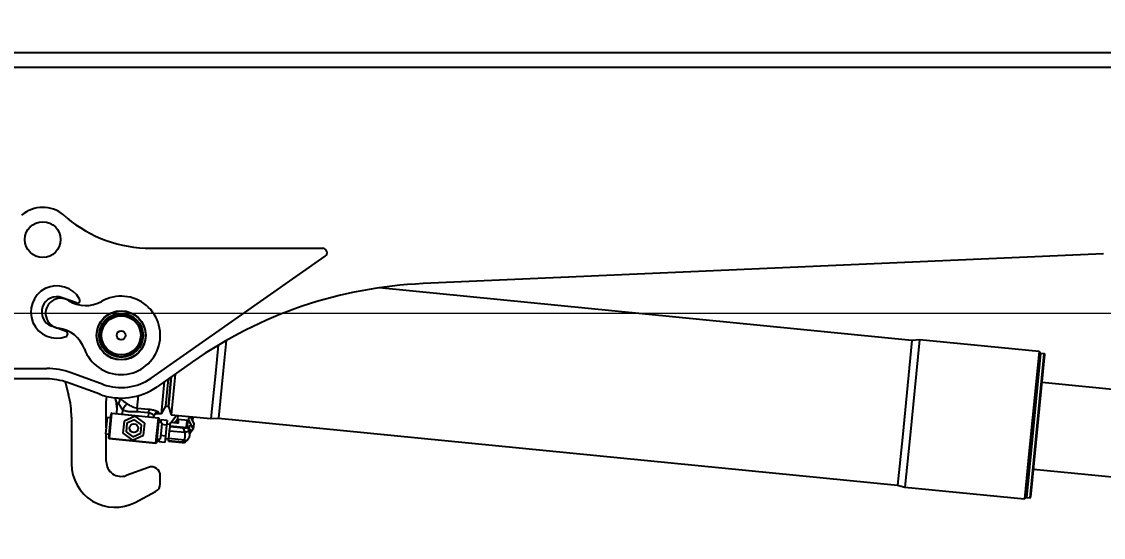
# Model space of a CAD drawing. Header units: millimetres. Extents: x 0 to 415, y 0 to 292.
# Drawn here: x 125.3 to 187.4, y 181.8 to 211.4 of the extents above; entities that cross this region are included whole.
import ezdxf

# ---------------------------------------------------------------- set-up
doc = ezdxf.new("R2010")
doc.units = ezdxf.units.MM
doc.styles.add('SLDTEXTSTYLE0', font='TXT', dxfattribs={"width": 0.75})
doc.dimstyles.new('SLDDIMSTYLE0', dxfattribs={"dimtxt": 3.5, "dimasz": 3.302, "dimexe": 0, "dimexo": 0.0625, "dimgap": 0.875, "dimtad": 1, "dimlfac": 20, "dimrnd": 1e-09, "dimzin": 4, "dimdsep": 46, "dimtxsty": 'SLDTEXTSTYLE0', "dimsah": 1, "dimcen": 0.09, "dimadec": 0, "dimazin": 1, "dimtfac": 1, "dimtofl": 0, "dimtmove": 0, "dimatfit": 3, "dimfxl": 1, "dimfrac": 2, "dimtolj": 1, "dimtzin": 12, "dimarcsym": 0})
doc.dimstyles.new('SLDDIMSTYLE1', dxfattribs={"dimtxt": 3.5, "dimasz": 3.302, "dimexe": 0, "dimexo": 0.0625, "dimgap": 0.875, "dimtad": 1, "dimlfac": 20, "dimrnd": 1e-09, "dimzin": 12, "dimdsep": 46, "dimtxsty": 'SLDTEXTSTYLE0', "dimsah": 1, "dimcen": 0.09, "dimadec": 0, "dimazin": 3, "dimtfac": 1, "dimtmove": 0, "dimatfit": 0, "dimfxl": 1, "dimfrac": 2, "dimtolj": 1, "dimtzin": 12, "dimarcsym": 0})

# ---------------------------------------------------------------- blocks, each defined once
blk = doc.blocks.new('_D_2')
at = {"color": 7, "linetype": 'Continuous', "lineweight": 0}
for p, q in [((93.516, 192.111), (93.516, 232.007)), ((213.516, 195.609), (213.516, 232.007)), ((213.516, 231.007), (93.516, 231.007))]:
    blk.add_line(p, q, dxfattribs=at)
at = {"color": 7, "linetype": 'Continuous', "lineweight": 18}
for points in [[(93.516, 231.007), (96.818, 230.499), (96.818, 231.515)], [(213.516, 231.007), (210.214, 231.515), (210.214, 230.499)]]:
    blk.add_solid(points, dxfattribs=at)
at = {"color": 7, "linetype": 'Continuous', "lineweight": 18, "insert": (147.831, 235.519), "char_height": 3.5, "attachment_point": 1, "style": 'SLDTEXTSTYLE0'}
blk.add_mtext('2400.00', dxfattribs=at)
blk = doc.blocks.new('_D_3')
at = {"color": 7, "linetype": 'Continuous', "lineweight": 0}
for p, q in [((82.192, 194.609), (82.192, 206.979)), ((212.516, 194.609), (81.192, 194.609)), ((82.192, 194.609), (82.192, 191.111)), ((92.516, 191.111), (81.192, 191.111)), ((82.192, 191.111), (82.192, 184.761))]:
    blk.add_line(p, q, dxfattribs=at)
at = {"color": 7, "linetype": 'Continuous', "lineweight": 18}
for points in [[(82.192, 194.609), (82.7, 197.911), (81.684, 197.911)], [(82.192, 191.111), (81.684, 187.809), (82.7, 187.809)]]:
    blk.add_solid(points, dxfattribs=at)
at = {"color": 7, "linetype": 'Continuous', "lineweight": 18, "insert": (77.68, 195.342), "char_height": 3.5, "attachment_point": 1, "rotation": 90, "style": 'SLDTEXTSTYLE0'}
blk.add_mtext('69.97', dxfattribs=at)

msp = doc.modelspace()

# ---------------------------------------------------------------- linework, layer by layer
at = {"color": 7, "linetype": 'Continuous', "lineweight": 25}
for p, q in [((105.45412, 209.61069), (210.01817, 209.60917)), ((104.66084, 208.7607), (210.95741, 208.75915)), ((127.89876, 200.11487), (127.70509, 200.27739)), ((132.71965, 198.36013), (142.59409, 198.35999)), ((132.73652, 190.90267), (142.73747, 197.9052)), ((187.42541, 198.03554), (148.36071, 196.33051)), ((176.43187, 193.07225), (145.83977, 196.09212)), ((128.45241, 195.22437), (127.62684, 195.52487)), ((127.85385, 193.57991), (127.02828, 193.88041)), ((136.58683, 192.79064), (136.44595, 191.36348)), ((137.04048, 193.05643), (136.87176, 191.34722)), ((176.43187, 193.07225), (175.88146, 187.49642)), ((176.86253, 193.1051), (176.30223, 187.4291)), ((176.86253, 193.1051), (176.43187, 193.07225)), ((183.72916, 192.42727), (176.86253, 193.1051)), ((183.72916, 192.42727), (183.16886, 186.75127)), ((183.81885, 192.31793), (183.27173, 186.77548)), ((183.43107, 188.18604), (183.83875, 192.31596)), ((183.62015, 188.16737), (184.02783, 192.2973)), ((183.65996, 188.16344), (184.06371, 192.25356)), ((183.81885, 192.31793), (183.72916, 192.42727)), ((184.02783, 192.2973), (183.83875, 192.31596)), ((118.20168, 191.46034), (126.74166, 191.46022)), ((135.11172, 191.8333), (133.08066, 190.41118)), ((136.44595, 191.36348), (136.17124, 188.58059)), ((136.87176, 191.34722), (136.6019, 188.61344)), ((126.74165, 190.86022), (118.20167, 190.86034)), ((129.98973, 190.54109), (128.14394, 191.21294)), ((133.57826, 189.28874), (133.73424, 190.8688)), ((133.89616, 190.98218), (133.72754, 189.274)), ((133.72754, 189.274), (133.89616, 190.98218)), ((134.12267, 191.14078), (133.89215, 188.80557)), ((127.7951, 190.6979), (127.99541, 189.9503)), ((129.78451, 189.97728), (127.93872, 190.64912)), ((133.32523, 188.86153), (133.50772, 190.7102)), ((222.12537, 186.87852), (183.90555, 190.65135)), ((130.16575, 188.05698), (130.16578, 189.5256)), ((130.92206, 189.76997), (130.93643, 189.75514)), ((130.93643, 189.75514), (130.93701, 189.76102)), ((131.94626, 189.18804), (132.01675, 189.9021)), ((130.30693, 187.45122), (130.44692, 188.86932)), ((130.47179, 188.86687), (130.33181, 187.44876)), ((130.47425, 188.89175), (130.44692, 188.86932)), ((130.47179, 188.86687), (130.44692, 188.86932)), ((130.47425, 188.89175), (130.47179, 188.86687)), ((133.15873, 188.60163), (130.47179, 188.86687)), ((130.47425, 188.89175), (133.16119, 188.62651)), ((130.76885, 189.21237), (130.75888, 188.86365)), ((131.09591, 189.08159), (131.07135, 188.8328)), ((132.58551, 188.90244), (131.92451, 188.96769)), ((131.94626, 189.18804), (132.60726, 189.12279)), ((132.58551, 188.90244), (132.56409, 188.68545)), ((133.15101, 188.87873), (133.32523, 188.86153)), ((133.32523, 188.86153), (133.57826, 189.28874)), ((133.57826, 189.28874), (133.72754, 189.274)), ((133.72754, 189.274), (133.89215, 188.80557)), ((128.16576, 188.65621), (128.16572, 185.9852)), ((130.13123, 187.70721), (130.22455, 188.65262)), ((130.42358, 188.63297), (130.22455, 188.65262)), ((131.1822, 188.42887), (131.11414, 187.7394)), ((131.81333, 188.71466), (131.1822, 188.42887)), ((131.34643, 188.31113), (131.29822, 187.82276)), ((131.79348, 188.51357), (131.34643, 188.31113)), ((132.19232, 188.22763), (131.79348, 188.51357)), ((132.3764, 188.31099), (131.81333, 188.71466)), ((132.30834, 187.62152), (132.3764, 188.31099)), ((132.89005, 188.73404), (132.87656, 188.6546)), ((133.01875, 187.18352), (133.15873, 188.60163)), ((133.18361, 188.59917), (133.04363, 187.18106)), ((133.16119, 188.62651), (133.15873, 188.60163)), ((133.18361, 188.59917), (133.15873, 188.60163)), ((133.35932, 188.34317), (133.16028, 188.36282)), ((133.18361, 188.59917), (133.16119, 188.62651)), ((133.29822, 188.46225), (133.17133, 188.47478)), ((133.29805, 188.46051), (133.28717, 188.3503)), ((133.30265, 188.5072), (133.29805, 188.46051)), ((133.65096, 188.47282), (133.30265, 188.5072)), ((133.35932, 188.34317), (133.31265, 187.87047)), ((133.65096, 188.47282), (133.6246, 188.20572)), ((133.83832, 188.23309), (133.62933, 188.25372)), ((133.82987, 188.14751), (133.8503, 188.35448)), ((133.8503, 188.35448), (133.85076, 188.35914)), ((134.30205, 188.30988), (133.8503, 188.35448)), ((134.23943, 188.32077), (133.85076, 188.35914)), ((133.89215, 188.80557), (136.17124, 188.58059)), ((133.92156, 188.41552), (133.91536, 188.35276)), ((133.92156, 188.41552), (134.20365, 188.77482)), ((134.08302, 188.33621), (134.25436, 188.55444)), ((134.23565, 188.32115), (134.26207, 188.34621)), ((134.24983, 188.33003), (134.24917, 188.32196)), ((134.27541, 188.76773), (134.25436, 188.55444)), ((134.25436, 188.55444), (134.88637, 188.49205)), ((134.26207, 188.34621), (134.27344, 188.46139)), ((134.30205, 188.30988), (134.31882, 188.47977)), ((134.77855, 188.12752), (134.80855, 188.43143)), ((134.81946, 188.10062), (134.84946, 188.40453)), ((134.90742, 188.70534), (134.88637, 188.49205)), ((134.88637, 188.49205), (135.15341, 187.9648)), ((134.97919, 188.69826), (135.18558, 188.29074)), ((135.12692, 188.40657), (135.15401, 188.681)), ((135.18558, 188.29074), (135.15341, 187.9648)), ((136.17124, 188.58059), (136.6019, 188.61344)), ((136.6019, 188.61344), (175.6116, 184.76264)), ((130.13123, 187.70721), (130.33026, 187.68757)), ((130.16573, 186.11017), (130.16575, 187.70381)), ((131.11414, 187.7394), (131.67721, 187.33572)), ((131.29822, 187.82276), (131.69706, 187.53682)), ((131.67721, 187.33572), (132.30834, 187.62152)), ((131.69706, 187.53682), (132.14411, 187.73926)), ((132.14411, 187.73926), (132.19232, 188.22763)), ((133.31265, 187.87047), (133.26599, 187.39777)), ((133.6246, 188.20572), (133.34844, 188.23298)), ((133.6246, 188.20572), (133.56244, 187.57611)), ((133.75964, 187.43602), (133.80175, 187.86265)), ((133.80175, 187.86265), (133.82583, 188.10663)), ((134.69255, 187.77472), (133.80175, 187.86265)), ((133.82583, 188.10663), (133.82987, 188.14751)), ((134.59471, 188.03073), (133.82583, 188.10663)), ((134.59874, 188.07161), (133.82987, 188.14751)), ((134.59471, 188.03073), (134.59874, 188.07161)), ((134.69255, 187.77472), (134.59471, 188.03073)), ((134.81946, 188.10062), (134.9173, 187.8446)), ((134.9173, 187.8446), (134.95239, 188.20004)), ((134.95777, 187.61252), (134.9941, 187.98053)), ((135.15341, 187.9648), (134.96941, 187.73044)), ((183.02339, 184.05611), (183.43107, 188.18604)), ((183.21247, 184.03745), (183.62015, 188.16737)), ((183.25621, 184.07332), (183.65996, 188.16344)), ((130.33181, 187.44876), (130.30693, 187.45122)), ((130.30693, 187.45122), (130.32935, 187.42388)), ((130.33181, 187.44876), (130.32935, 187.42388)), ((133.01629, 187.15864), (130.32935, 187.42388)), ((130.33181, 187.44876), (133.01875, 187.18352)), ((133.01875, 187.18352), (133.01629, 187.15864)), ((133.04363, 187.18106), (133.01629, 187.15864)), ((133.04363, 187.18106), (133.01875, 187.18352)), ((133.05591, 187.30546), (133.18279, 187.29293)), ((133.06696, 187.41742), (133.26599, 187.39777)), ((133.18461, 187.31135), (133.17835, 187.24798)), ((133.52666, 187.2136), (133.17835, 187.24798)), ((133.19384, 187.40489), (133.18461, 187.31135)), ((133.56244, 187.57611), (133.28629, 187.60337)), ((133.56244, 187.57611), (133.52666, 187.2136)), ((133.54829, 187.43271), (133.75727, 187.41208)), ((133.74483, 187.28602), (133.74572, 187.29509)), ((133.74483, 187.28602), (134.5137, 187.21012)), ((133.74572, 187.29509), (133.75964, 187.43602)), ((134.5146, 187.21919), (133.74572, 187.29509)), ((134.65043, 187.34808), (133.75964, 187.43602)), ((134.5137, 187.21012), (134.5146, 187.21919)), ((134.5146, 187.21919), (134.65043, 187.34808)), ((134.71886, 187.25278), (134.8426, 187.37019)), ((175.88146, 187.49642), (175.6116, 184.76264)), ((176.30223, 187.4291), (176.02752, 184.64622)), ((183.16886, 186.75127), (182.89415, 183.96838)), ((183.27173, 186.77548), (183.00349, 184.05808)), ((132.59471, 185.78029), (131.30643, 185.31141)), ((133.26571, 184.8271), (133.26571, 185.31043)), ((183.41437, 185.67554), (223.0855, 181.75944)), ((175.6116, 184.76264), (176.02752, 184.64622)), ((176.02752, 184.64622), (182.89415, 183.96838)), ((131.82533, 183.77037), (132.99763, 184.38415)), ((182.89415, 183.96838), (183.00349, 184.05808)), ((183.02339, 184.05611), (183.21247, 184.03745))]:
    msp.add_line(p, q, dxfattribs=at)
at = {"color": 7, "linetype": 'Continuous', "lineweight": 25, "flags": 128}
for points in [[(130.16578, 189.5256), (130.17542, 189.69541), (130.20202, 189.85335)], [(134.24891, 188.32698), (134.25615, 188.33538), (134.26207, 188.34621)]]:
    msp.add_lwpolyline(points, dxfattribs=at)
at = {"color": 7, "linetype": 'Continuous', "lineweight": 25}
for centre, radius in [((126.51591, 198.86022), 1.025), ((131.01583, 193.36016), 1.4125), ((131.01583, 193.36016), 1.4), ((131.01583, 193.36016), 1.26155), ((131.01583, 193.36016), 1.24423), ((131.01583, 193.36016), 1.1403), ((131.01583, 193.36016), 1.12298), ((131.01583, 193.36016), 0.255), ((131.74527, 188.02519), 0.25)]:
    msp.add_circle(centre, radius, dxfattribs=at)
for centre, radius, start, end in [((126.51591, 198.86022), 1.85, 49.9991662, 130.9991662), ((132.71976, 205.86013), 7.5, 229.9991662, 269.9991662), ((142.59408, 198.10999), 0.25, 304.9991662, 89.9991662), ((149.45083, 171.35429), 25, 92.4991662, 124.9991662), ((127.32756, 194.70264), 1.5, 29.3981055, 290.600227), ((127.32756, 194.70264), 0.875, 69.9991662, 249.9991662), ((127.53899, 194.62568), 0.8625, 57.6460689, 262.3522635), ((128.98363, 196.90612), 1.83702, 237.6460689, 299.817124), ((128.50372, 195.36532), 0.15, 249.9991662, 29.3981055), ((131.01583, 193.36016), 2.25, 200.1812085, 119.817124), ((127.17973, 191.95017), 1.83702, 20.1812085, 82.3522635), ((127.80255, 193.43896), 0.15, 290.600227, 69.9991662), ((183.83679, 192.29606), 0.02, 84.3623688, 174.3623688), ((184.0239, 192.25749), 0.04, 354.3623688, 84.3623688), ((126.7416, 187.36022), 4.1, 69.9991662, 89.9991662), ((126.7416, 187.36022), 3.5, 69.9991662, 89.9991662), ((131.01583, 193.36016), 3, 249.9991662, 304.9991662), ((131.01583, 193.36016), 3.6, 249.9991662, 304.9991662), ((123.16576, 188.65628), 5, 359.9991662, 14.9991662), ((135.16577, 186.64914), 1.22101, 101.7412131, 112.8031388), ((134.77437, 188.0766), 0.05109, 28.0393205, 85.3130193), ((134.72915, 187.51012), 0.18015, 244.0896721, 309.0202811), ((130.66572, 185.98516), 2.5, 179.9991662, 297.6352821), ((131.01573, 186.11016), 0.85, 179.9991662, 289.9991662), ((132.76571, 185.31044), 0.5, 359.9991662, 109.9991662), ((132.76571, 184.82711), 0.5, 297.6352821, 359.9991662), ((183.02535, 184.07601), 0.02, 174.3623688, 264.3623688), ((183.2164, 184.07725), 0.04, 264.3623688, 354.3623688)]:
    msp.add_arc(centre, radius, start, end, dxfattribs=at)
for centre, major_axis, ratio, start_param, end_param in [((134.2976, 188.26479), (0.14684, -0.03779), 0.29565971, 1.61649995, 2.05283226), ((134.2976, 188.26479), (-0.03714, 0.0809), 0.28592756, 5.16745202, 6.21704356), ((134.54696, 188.12913), (0.27313, -0.02435), 0.34937079, 4.91914492, 6.23939869), ((134.55141, 188.17422), (0.22637, -0.0514), 0.40410714, 5.01362466, 6.33387843), ((134.49441, 187.75382), (-0.06781, 0.48166), 0.40939856, 3.65574526, 4.69815483), ((134.49441, 187.75382), (0.38264, -0.33374), 0.79322109, 0.53676893, 1.03541826), ((134.49441, 187.75382), (0.38264, -0.33374), 0.79322109, 0.51421348, 0.53676893), ((134.47129, 187.36249), (0.2665, -0.07991), 0.46985683, 5.01398636, 5.95902151), ((134.47129, 187.36249), (0.2665, -0.07991), 0.46985683, 5.95902151, 6.02021423)]:
    msp.add_ellipse(centre, major_axis=major_axis, ratio=ratio, start_param=start_param, end_param=end_param, dxfattribs=at)
for points, knots in [([(130.63537, 189.78455), (130.65749, 189.73607), (130.71583, 189.60818), (130.7613, 189.38956), (130.76504, 189.22214), (130.76684, 189.14189)], [0, 0, 0, 0, 0.24120709, 0.63628323, 1, 1, 1, 1]), ([(130.76885, 189.21237), (130.76606, 189.29946), (130.76043, 189.47505), (130.71939, 189.66737), (130.67404, 189.76375), (130.66657, 189.77964)], [0, 0, 0, 0, 0.45110069, 0.90954102, 1, 1, 1, 1]), ([(130.89099, 189.45947), (130.88793, 189.46546), (130.88221, 189.47667), (130.87006, 189.4873), (130.85688, 189.48969), (130.84014, 189.48268), (130.82593, 189.46567), (130.81361, 189.44331), (130.80201, 189.41577), (130.7893, 189.3724), (130.7786, 189.31706), (130.77145, 189.25928), (130.76966, 189.22704), (130.76885, 189.21237)], [0, 0, 0, 0, 0.04954991, 0.09269004, 0.13575444, 0.18507715, 0.28361391, 0.34507596, 0.41537695, 0.54264442, 0.71798505, 0.87166116, 1, 1, 1, 1]), ([(130.93643, 189.75514), (130.96141, 189.73344), (131.01202, 189.68947), (131.09966, 189.61997), (131.19444, 189.55007), (131.27634, 189.49364), (131.32633, 189.46092), (131.34228, 189.45048)], [0, 0, 0, 0, 0.22310579, 0.45205264, 0.67034284, 0.89479431, 1, 1, 1, 1]), ([(131.09591, 189.08159), (131.05425, 189.14941), (130.97729, 189.27472), (130.91813, 189.40136), (130.89099, 189.45947)], [0, 0, 0, 0, 0.54120391, 1, 1, 1, 1]), ([(131.92451, 188.96769), (131.90641, 188.96909), (131.86614, 188.97221), (131.79941, 188.97341), (131.7203, 188.97271), (131.63997, 188.97136), (131.56956, 188.97108), (131.45077, 188.97335), (131.28687, 188.98882), (131.15557, 189.0526), (131.09591, 189.08159)], [0, 0, 0, 0, 0.0643433, 0.14311353, 0.23641415, 0.34472422, 0.42785368, 0.48582361, 0.76633113, 1, 1, 1, 1]), ([(131.34228, 189.45048), (131.37128, 189.43168), (131.43251, 189.39199), (131.52609, 189.33534), (131.6106, 189.29034), (131.68162, 189.25824), (131.73347, 189.23794), (131.81759, 189.20888), (131.89018, 189.19712), (131.94626, 189.18804)], [0, 0, 0, 0, 0.151563047, 0.320015789, 0.497341907, 0.595281366, 0.680532579, 0.753213085, 1, 1, 1, 1]), ([(131.94626, 189.18804), (131.94536, 189.17887), (131.94351, 189.1601), (131.93827, 189.10709), (131.93177, 189.04126), (131.9269, 188.99184), (131.92451, 188.96769)], [0, 0, 0, 0, 0.244277295, 0.5, 0.755722705, 1, 1, 1, 1]), ([(132.60726, 189.12279), (132.60636, 189.11362), (132.60451, 189.09485), (132.59927, 189.04184), (132.59277, 188.97601), (132.5879, 188.92659), (132.58551, 188.90244)], [0, 0, 0, 0, 0.2442773, 0.5, 0.7557227, 1, 1, 1, 1]), ([(132.89005, 188.73404), (132.88724, 188.74917), (132.88265, 188.77385), (132.84104, 188.81), (132.7899, 188.84456), (132.72642, 188.87315), (132.6474, 188.89438), (132.60586, 188.89979), (132.58551, 188.90244)], [0, 0, 0, 0, 0.26404327, 0.43059284, 0.51986915, 0.76340576, 0.88407301, 1, 1, 1, 1]), ([(132.60726, 189.12279), (132.64356, 189.11862), (132.71616, 189.11028), (132.82027, 189.09045), (132.91641, 189.06676), (133.00089, 189.03981), (133.07119, 189.01165), (133.12337, 188.98379), (133.1572, 188.95785), (133.15956, 188.94427), (133.16074, 188.9375)], [0, 0, 0, 0, 0.12326369, 0.24661076, 0.37007658, 0.49345704, 0.61869649, 0.74315422, 0.87204695, 1, 1, 1, 1]), ([(132.87951, 188.67196), (132.8877, 188.70116), (132.9047, 188.76174), (132.97078, 188.83339), (133.0573, 188.87825), (133.12022, 188.87868), (133.15054, 188.87889)], [0, 0, 0, 0, 0.24100466, 0.50001717, 0.75901904, 1, 1, 1, 1]), ([(133.16074, 188.9375), (133.13041, 188.93739), (133.06748, 188.93716), (132.981, 188.89313), (132.91504, 188.82258), (132.89818, 188.76284), (132.89005, 188.73404)], [0, 0, 0, 0, 0.240976654, 0.5, 0.759023346, 1, 1, 1, 1]), ([(133.16074, 188.9375), (133.1567, 188.91431), (133.15065, 188.87952), (133.15141, 188.88386), (133.15166, 188.88531)], [0, 0, 0, 0, 0.66667419, 1, 1, 1, 1]), ([(134.24903, 188.3271), (134.24741, 188.3257), (134.24223, 188.32119), (134.23512, 188.32119), (134.2375, 188.32085), (134.23751, 188.32085)], [0, 0, 0, 0, 0.3108099, 0.99745119, 1, 1, 1, 1]), ([(134.8426, 187.37019), (134.85827, 187.38678), (134.89056, 187.42095), (134.92567, 187.48371), (134.95014, 187.55191), (134.95571, 187.59978), (134.95844, 187.62326)], [0, 0, 0, 0, 0.24314233, 0.500841119, 0.755194275, 1, 1, 1, 1]), ([(134.5137, 187.21012), (134.52467, 187.20924), (134.55563, 187.20674), (134.60581, 187.20802), (134.65864, 187.2185), (134.6934, 187.23088), (134.70679, 187.24378), (134.70911, 187.24601)], [0, 0, 0, 0, 0.14579253, 0.41166015, 0.67198901, 0.94340068, 1, 1, 1, 1])]:
    msp.add_open_spline(points, degree=3, knots=knots, dxfattribs=at)
for points in [[(130.89099, 189.45947), (130.90351, 189.487), (130.92854, 189.54208), (130.94712, 189.62109), (130.95196, 189.69444), (130.9416, 189.7349), (130.93643, 189.75514)], [(131.34228, 189.45048), (131.33056, 189.43466), (131.30713, 189.40303), (131.24729, 189.31483), (131.17547, 189.2059), (131.12243, 189.12303), (131.09591, 189.08159)]]:
    msp.add_open_spline(points, degree=3, dxfattribs=at)

# ---------------------------------------------------------------- dimensions: what is measured, and where the dimension line sits
at = {"color": 7, "linetype": 'Continuous', "lineweight": 18}
dim = msp.add_linear_dim(base=(93.5158, 231.00701), p1=(213.51585, 194.60896), p2=(93.5158, 191.1107), dimstyle='SLDDIMSTYLE0', dxfattribs=at)
dim.commit()
dim.dimension.update_dxf_attribs({"geometry": '_D_2', "text_midpoint": (156.23607, 231.00701), "dimtype": 160})
dim = msp.add_linear_dim(base=(82.19204, 191.1107), p1=(213.51585, 194.60896), p2=(93.5158, 191.1107), angle=90, dimstyle='SLDDIMSTYLE1', dxfattribs=at)
dim.commit()
dim.dimension.update_dxf_attribs({"geometry": '_D_3', "text_midpoint": (82.19204, 201.16056), "dimtype": 160})

doc.saveas('drawing.dxf')
